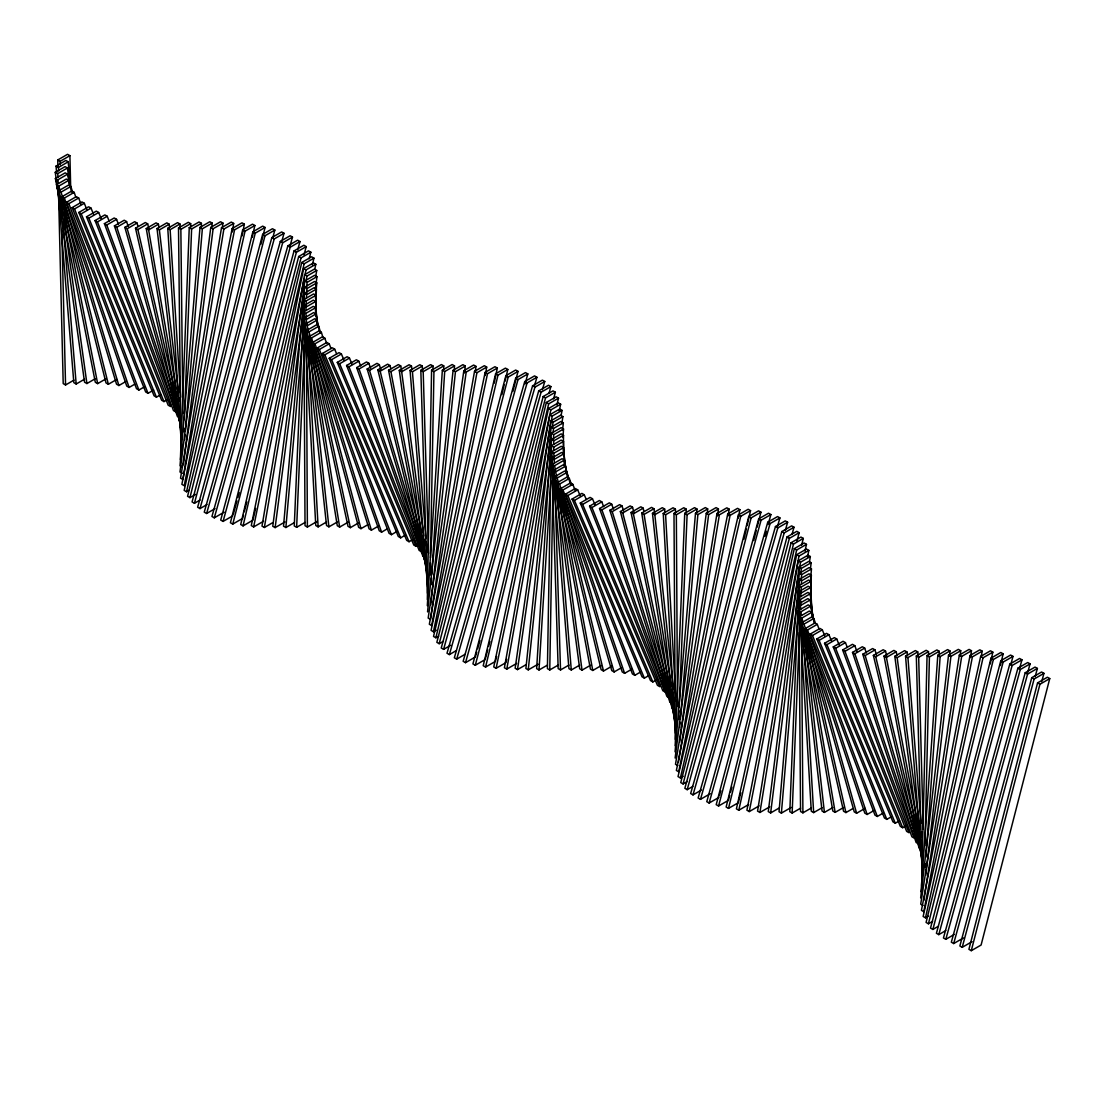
<?xml version="1.0" encoding="UTF-8"?>
<svg xmlns="http://www.w3.org/2000/svg" width="1105" height="1105" viewBox="0 0 1105 1105"><rect width="100%" height="100%" fill="white"/><g stroke="black" fill="none" stroke-linecap="round" stroke-linejoin="round"><path stroke-width="1.5" d="M563.219 454.169L563.536 435.232L561.188 433.864L551.367 439.541L547.403 668.622L549.765 669.975L558.177 665.113M549.765 669.975L553.066 478.783M553.66 444.334L553.716 440.895L563.536 435.232M427.331 599.463L431.585 370.216L441.406 364.54L443.768 365.907L443.699 369.346M430.177 574.973L430.398 562.901M430.494 557.735L433.947 371.57L443.768 365.907M921.639 885.519L927.054 655.596L936.874 649.933L939.236 651.287L939.112 656.439M924.968 845.698L929.416 656.964L939.236 651.287M180.391 459.556L189.245 227.644L199.066 221.967L201.428 223.334L201.234 228.486M183.858 431.71L183.996 428.27M184.328 419.693L191.607 228.997L201.428 223.334M675.183 745.626L684.741 513.314L694.562 507.637L696.924 509.004L696.785 512.444M678.677 719.452L679.036 710.846M679.174 707.407L687.103 514.668L696.924 509.004M810.518 595.802L811.346 575.166L808.984 573.813L799.164 579.476L789.799 811.692L792.147 813.045L800.573 808.183M792.147 813.045L799.44 632.433M801.387 584.283L801.526 580.843L811.346 575.166M315.45 311.472L316.417 289.082L314.055 287.728L304.234 293.391L294.275 525.939L296.637 527.306L305.049 522.444M296.637 527.306L304.455 344.705M306.444 298.198L306.596 294.759L316.417 289.082M562.998 437.608L563.522 429.016L561.174 427.649L551.354 433.326L536.643 668.608L539.005 669.975L547.417 665.113M539.005 669.975L550.815 481.062M551.45 470.744L551.989 462.166M553.384 439.831L553.702 434.679L563.522 429.016M427.304 605.678L442.345 370.203L452.166 364.526L454.514 365.893L454.196 371.045M431.088 584.697L431.53 577.818M431.751 574.379L444.693 371.556L454.514 365.893M921.045 891.721L937.8 655.251L947.62 649.574L949.969 650.942L949.609 656.08M925.217 867.384L925.465 863.958M925.949 857.093L940.148 656.605L949.969 650.942M211.898 226.539L212.174 223.1L209.826 221.746L200.005 227.409L180.005 465.757L182.353 467.125M184.659 439.693L185.088 434.541M185.378 431.116L202.353 228.776L212.174 223.1M810.587 579.255L811.457 568.951L809.109 567.597L799.288 573.26L779.039 811.747L781.387 813.114L791.208 807.437M781.387 813.114L798.432 612.377M801.208 579.78L801.636 574.628L811.457 568.951M675.072 751.842L695.501 513.245L705.322 507.568L707.683 508.935L707.241 514.087M679.63 727.449L680.072 722.297M680.362 718.872L697.863 514.599L707.683 508.935M315.436 298.35L316.804 282.88L314.442 281.513L304.621 287.19L283.529 526.16L285.877 527.527L294.303 522.665M285.877 527.527L303.336 329.801M306.527 293.709L306.983 288.543L316.804 282.88M562.625 429.652L563.343 422.801L560.995 421.447L551.174 427.11L525.897 668.511L528.245 669.865L538.066 664.202M528.245 669.865L549.765 464.432M550.124 461.006L550.829 454.155M553.163 431.903L553.522 428.478L563.343 422.801M427.552 611.88L453.091 370.341L462.912 364.664L465.274 366.031L464.556 372.882M430.812 604.684L455.453 371.694L465.274 366.031M920.658 897.937L948.546 655.03L958.367 649.367L960.728 650.721L960.135 655.859M925.769 875.34L950.908 656.398L960.728 650.721M222.285 228.224L222.934 223.1L220.586 221.732L210.765 227.409L179.991 471.973L182.339 473.327M183.416 464.777L213.113 228.763L222.934 223.1M810.531 567.873L811.181 562.749L808.819 561.381L798.998 567.058L768.279 811.595L770.641 812.948L779.053 808.087M770.641 812.948L797.271 600.913M797.7 597.487L798.349 592.363M800.711 573.55L801.36 568.412L811.181 562.749M675.127 758.044L706.261 513.273L716.081 507.609L718.443 508.963L717.573 515.814M679.658 742.298L708.623 514.64L718.443 508.963M315.422 288.585L316.969 276.664L314.621 275.297L304.8 280.974L272.769 526.27L275.131 527.624L284.952 521.961M275.131 527.624L302.259 319.815M302.922 314.704L303.378 311.292M306.486 287.438L307.149 282.341L316.969 276.664M561.893 423.422L562.873 416.599L560.525 415.245L550.704 420.908L515.151 668.235L517.499 669.602L525.925 664.74M517.499 669.602L549.627 446.144M550.359 441.033L550.856 437.621M552.32 427.386L553.053 422.276L562.873 416.599M463.838 370.714L428.188 618.082L430.549 619.449L466.2 372.067L476.02 366.404L473.658 365.037L463.838 370.714L466.2 372.067M475.274 371.515L476.02 366.404M970.425 657.572L971.488 650.748L969.126 649.395L959.306 655.058L920.714 904.139L923.076 905.506M923.863 900.382L961.668 656.425L971.488 650.748M809.509 561.658L810.338 556.561L807.976 555.193L798.155 560.87L757.56 811.111L759.922 812.465L769.743 806.802M759.922 812.465L798.307 575.843M798.86 572.445L800.517 562.224L810.338 556.561M221.497 227.727L180.543 478.175L182.905 479.529L223.859 229.094L233.68 223.417L231.318 222.064L221.497 227.727L223.859 229.094M232.285 231.94L233.68 223.417M728.071 515.952L729.189 509.17L726.828 507.817L717.007 513.48L675.5 764.259L677.848 765.613M678.415 762.229L719.369 514.847L729.189 509.17M315.574 277.245L316.721 270.463L314.373 269.095L304.552 274.758L262.009 526.118L264.371 527.486L272.783 522.624M264.371 527.486L303.447 296.499M306.044 281.223L306.9 276.126L316.721 270.463M474.528 371.377L429.348 624.256L431.696 625.623L476.89 372.73L486.711 367.067L484.349 365.7L474.528 371.377L476.89 372.73M485.192 375.548L486.711 367.067M561.119 415.508L562.031 410.411L559.669 409.043L549.848 414.72L504.419 667.752L506.781 669.105L516.601 663.442M506.781 669.105L552.21 416.074L562.031 410.411M970.038 655.486L921.446 910.34L923.808 911.694L972.386 656.853L982.207 651.177L979.859 649.823L970.038 655.486L972.386 656.853M981.254 656.246L982.207 651.177M807.493 557.182L808.805 550.414L806.443 549.047L796.622 554.724L746.911 810.214L749.273 811.581L759.094 805.904M749.273 811.581L798.984 556.077L808.805 550.414M232.174 228.5L181.883 484.335L184.231 485.703L234.536 229.868L244.357 224.191L241.995 222.837L232.174 228.5L234.536 229.868M242.036 235.973L244.357 224.191M727.725 514.005L676.384 770.447L678.732 771.801L730.087 515.358L739.908 509.695L737.546 508.328L727.725 514.005L730.087 515.358M738.223 518.121L739.908 509.695M314.773 269.344L315.809 264.275L313.447 262.907L303.626 268.584L251.291 525.593L253.653 526.947L263.473 521.284M253.653 526.947L304.262 278.391M304.952 275.007L305.988 269.938L315.809 264.275M494.142 383.242L497.319 368.062L494.971 366.708L485.15 372.371L431.088 630.389L433.436 631.742L436.24 630.126M433.436 631.742L487.498 373.739L497.319 368.062M559.213 411.005L560.649 404.25L558.287 402.883L548.467 408.56L493.755 666.95L496.104 668.304L505.924 662.641L506.643 659.257M496.104 668.304L550.829 409.914L560.649 404.25M990.232 663.898L992.829 652.157L990.481 650.79L980.66 656.467L923.145 916.473L925.493 917.827L928.311 916.211M925.493 917.827L983.008 657.82L992.829 652.157M804.979 551.063L806.47 544.351L804.122 542.983L794.302 548.66L736.413 808.874L738.775 810.241L748.596 804.564M738.775 810.241L796.65 550.014L806.47 544.351M252.216 237.285L254.854 225.517L252.493 224.163L242.672 229.826L184.176 490.399L186.538 491.766L189.342 490.137M186.538 491.766L245.034 231.194L254.854 225.517M747.063 525.731L750.544 510.648L748.182 509.281L738.361 514.958L678.028 776.58L680.39 777.934L683.194 776.318M680.39 777.934L740.723 516.311L750.544 510.648M743.969 539.157L746.289 529.088M312.384 264.868L313.944 258.156L311.596 256.788L301.776 262.465L240.71 524.516L243.059 525.883L252.879 520.206L255.628 508.452M243.059 525.883L304.124 263.819L313.944 258.156M505.026 381.184L507.803 369.484L505.441 368.117L495.62 373.794L433.533 636.439L435.881 637.792L438.685 636.176M435.881 637.792L497.982 375.148L507.803 369.484M501.863 394.568L504.239 384.54M556.892 404.872L558.508 398.159L556.147 396.805L546.326 402.469L483.216 665.707L485.565 667.075L495.385 661.398L496.601 656.37M485.565 667.075L548.688 403.836L558.508 398.159M801.636 545.11L803.294 538.411L800.932 537.058L791.111 542.721L726.137 807.037L728.499 808.39L738.32 802.727L740.778 792.686M728.499 808.39L793.473 544.088L803.294 538.411M1000.301 665.555L1003.174 653.856L1000.812 652.489L990.992 658.166L926.087 922.44L928.435 923.794L932.648 921.363M928.435 923.794L993.354 659.519L1003.174 653.856M260.918 244.219L265.062 227.478L262.7 226.124L252.879 231.788L187.574 496.297L189.936 497.651L195.544 494.405M189.936 497.651L255.241 233.155L265.062 227.478M309.151 258.86L310.85 252.216L308.502 250.849L298.682 256.526L230.406 522.734L232.768 524.088L242.589 518.425L243.445 515.096M232.768 524.088L301.03 257.879L310.85 252.216M244.288 511.767L246.857 501.781M757.118 527.168L760.944 512.209L758.583 510.841L748.762 516.518L680.749 782.589L683.097 783.942L687.31 781.511M683.097 783.942L751.124 517.872L760.944 512.209M753.721 540.483L756.262 530.497M1037.567 682.89L968.919 949.333L971.281 950.687L981.102 945.024L1049.75 678.581L1047.388 677.227L1037.567 682.89L1039.929 684.257L1049.75 678.581M971.281 950.687L1039.929 684.257M512.858 391.391L518.024 371.391L515.676 370.037L505.855 375.7L436.848 642.337L439.196 643.704L443.409 641.273M439.196 643.704L508.203 377.067L518.024 371.391M272.631 238.39L274.827 230.075L272.465 228.721L262.645 234.384L192.077 501.932L194.439 503.286L200.046 500.054M194.439 503.286L265.007 235.752L274.827 230.075M553.605 398.877L555.359 392.234L552.997 390.866L543.177 396.543L472.926 663.898L475.288 665.251L485.109 659.588L487.733 649.616M475.288 665.251L545.538 397.897L555.359 392.234M488.603 646.301L489.902 641.314M1010.785 664.713L1012.967 656.411L1010.605 655.044L1000.785 660.721L930.52 928.09L932.869 929.457L938.477 926.211M932.869 929.457L1003.147 662.075L1012.967 656.411M796.967 540.994L799.177 532.679L796.816 531.325L786.995 536.989L716.206 804.661L718.568 806.015L728.388 800.352L729.701 795.365M718.568 806.015L789.357 538.356L799.177 532.679M730.585 792.036L731.897 787.05M1041.711 681.688L1043.935 673.359L1041.587 671.992L1031.766 677.669L959.872 945.977L962.22 947.33L972.041 941.667M962.22 947.33L1034.114 679.023L1043.935 673.359M303.972 254.91L306.237 246.608L303.875 245.241L294.054 250.918L220.71 520.068L223.072 521.422L232.879 515.759M223.072 521.422L296.416 252.272L306.237 246.608M233.335 514.087L236.967 500.8M237.865 497.485L239.219 492.499M1019.68 668.124L1021.945 659.823L1019.584 658.456L1009.763 664.133L936.418 933.283L938.78 934.637L945.783 930.59M938.78 934.637L1012.125 665.486L1021.945 659.823M768.141 524.557L770.876 514.571L768.514 513.217L758.693 518.88L684.851 788.321L687.2 789.688L692.821 786.442M687.2 789.688L761.055 520.248L770.876 514.571M764.95 536.201L766.317 531.215M1035.109 676.743L1037.388 668.428L1035.04 667.075L1025.219 672.738L951.336 942.192L953.698 943.56L963.519 937.883M953.698 943.56L1027.567 674.105L1037.388 668.428M281.734 241.608L284.026 233.293L281.664 231.926L271.844 237.603L197.643 507.236L200.005 508.604L207.022 504.557M200.005 508.604L274.206 238.956L284.026 233.293M525.096 383.863L527.831 373.932L525.483 372.578L515.662 378.241L441.24 648L443.602 649.367L450.619 645.32M443.602 649.367L518.01 379.609L527.831 373.932M1027.788 672.158L1030.081 663.884L1027.719 662.517L1017.898 668.194L943.449 937.965L945.811 939.333L954.223 934.471M945.811 939.333L1020.26 669.547L1030.081 663.884M792.161 533.867L794.012 527.237L791.65 525.87L781.829 531.546L706.772 801.678L709.134 803.031L718.954 797.368M709.134 803.031L784.191 532.9L794.012 527.237M719.41 795.711L720.792 790.738M549.019 393.228L550.884 386.584L548.522 385.231L538.701 390.894L463.161 661.301L465.523 662.668L475.343 656.992L476.725 652.019M465.523 662.668L541.063 392.261L550.884 386.584M477.65 648.704L479.971 640.403M290.159 245.421L292.493 237.105L290.145 235.752L280.325 241.415L204.259 512.14L206.621 513.494L215.033 508.632M206.621 513.494L282.673 242.782L292.493 237.105M297.687 249.854L300.007 241.553L297.659 240.186L287.839 245.863L211.953 516.477L214.301 517.831L224.122 512.168M214.301 517.831L290.187 247.216L300.007 241.553M777.561 526.201L779.909 517.927L777.561 516.56L767.74 522.237L690.653 793.542L693.001 794.896L701.426 790.047M693.001 794.896L770.088 523.59L779.909 517.927M785.282 530.51L787.63 522.237L785.282 520.883L775.461 526.546L698.125 798.003L700.473 799.357L710.294 793.694M700.473 799.357L777.81 527.914L787.63 522.237M534.544 385.535L536.906 377.261L534.558 375.893L524.737 381.57L447 653.248L449.362 654.602L456.379 650.555M449.362 654.602L527.085 382.924L536.906 377.261M542.375 389.789L544.751 381.487L542.403 380.134L532.582 385.797L454.335 657.779L456.697 659.133L465.108 654.271M456.697 659.133L534.931 387.164L544.751 381.487M57.902 166.855L57.736 159.976L67.557 154.313L69.905 155.667L70.706 188.361M57.736 159.976L60.084 161.344L69.905 155.667M56.617 172.988L56.051 166.109L65.872 160.446L68.22 161.8L70.347 187.588M56.051 166.109L58.399 167.477L68.22 161.8M95.32 378.697L86.908 383.546L84.546 382.192L55.25 172.311L65.071 166.634L67.433 168.001L70.043 186.773M55.25 172.311L57.612 173.665L67.433 168.001M106.08 378.766L97.654 383.628L95.306 382.261L55.388 178.513L65.209 172.85L67.557 174.203L69.864 185.999M55.388 178.513L57.736 179.88L67.557 174.203M116.771 379.416L108.359 384.278L105.997 382.91L56.507 184.687L66.328 179.024L68.69 180.377L71.59 192.035M56.507 184.687L58.869 186.054L68.69 180.377M125.901 381.487L118.884 385.535L116.522 384.181L58.689 190.764L68.51 185.101L70.872 186.455L72.847 193.071M58.689 190.764L61.051 192.132L70.872 186.455M134.727 384.209L129.119 387.454L126.757 386.087L62.004 196.676L71.825 190.999L74.187 192.367L75.858 197.27M62.004 196.676L64.366 198.03L74.187 192.367M144.493 386.805L138.885 390.051L136.523 388.684L66.493 202.312L76.314 196.649L78.676 198.002L81.093 204.425M66.493 202.312L68.855 203.679L78.676 198.002M153.636 390.065L148.029 393.311L145.667 391.944L72.143 207.602L81.963 201.925L84.325 203.292L86.881 209.701M72.143 207.602L74.505 208.956L84.325 203.292M160.653 394.747L156.44 397.165L154.078 395.811L78.842 212.45L88.662 206.787L91.024 208.141L93.635 214.522M78.842 212.45L81.204 213.818L91.024 208.141M166.8 399.969L163.982 401.598L161.634 400.231L86.494 216.815L96.315 211.138L98.677 212.505L101.287 218.887M86.494 216.815L88.856 218.168L98.677 212.505M95.044 220.572L97.406 221.939L170.515 406.53L168.153 405.162L95.044 220.572L104.865 214.909L107.226 216.262L109.133 221.083M97.406 221.939L107.226 216.262M104.395 223.638L106.757 225.006L175.819 411.93L173.457 410.563L104.395 223.638L114.216 217.975L116.578 219.329L118.359 224.163M106.757 225.006L116.578 219.329M179.701 417.704L177.353 416.35L114.409 225.89L124.23 220.213L126.592 221.58L128.208 226.456M114.409 225.89L116.771 227.243L126.592 221.58M179.894 422.372L124.865 227.354L134.686 221.691L137.034 223.044L137.973 226.359M124.865 227.354L127.213 228.721L137.034 223.044M180.585 425.19L135.514 228.196L145.335 222.519L147.697 223.887L148.844 228.887M135.514 228.196L137.876 229.55L147.697 223.887M180.778 427.966L146.261 228.542L156.081 222.865L158.429 224.232L159.023 227.602M146.261 228.542L148.609 229.895L158.429 224.232M181.731 439.224L157.021 228.528L166.841 222.865L169.189 224.218L169.59 227.644M157.021 228.528L159.369 229.895L169.189 224.218M181.538 447.152L167.767 228.307L177.587 222.63L179.949 223.997L180.156 227.423M167.767 228.307L170.129 229.66L179.949 223.997M180.971 453.354L178.513 227.975L188.333 222.298L190.682 223.666L190.723 227.105M178.513 227.975L180.861 229.329L190.682 223.666M58.482 190.944L63.206 383.628L65.554 384.982L73.98 380.12M57.736 186.731L73.828 382.648L76.176 384.015L84.602 379.153M317.204 521.38L307.383 527.057L305.021 525.69L303.806 299.593L313.627 293.93L315.989 295.284L316.099 316.002M303.806 299.593L306.168 300.961L315.989 295.284M326.555 522.016L318.13 526.878L315.781 525.51L303.502 305.809L313.323 300.132L315.685 301.499L316.928 323.806M303.502 305.809L305.864 307.162L315.685 301.499M337.315 522.002L328.889 526.85L326.541 525.497L303.461 312.011L313.281 306.347L315.643 307.701L317.301 323.074M303.461 312.011L305.823 313.378L315.643 307.701M348.061 522.223L339.649 527.085L337.287 525.731L303.875 318.226L313.696 312.549L316.044 313.917L317.964 325.823M303.875 318.226L306.223 319.58L316.044 313.917M358.766 522.803L350.354 527.665L347.992 526.312L304.87 324.4L314.69 318.737L317.052 320.091L319.207 330.188M304.87 324.4L307.231 325.768L317.052 320.091M367.979 524.626L360.962 528.673L358.614 527.306L306.61 330.533L316.431 324.87L318.793 326.224L320.547 332.895M306.61 330.533L308.972 331.901L318.793 326.224M378.435 526.104L371.418 530.151L369.056 528.784L309.165 336.569L318.986 330.892L321.348 332.26L322.881 337.191M309.165 336.569L311.527 337.923L321.348 332.26M387.22 528.894L381.598 532.14L379.25 530.773L312.618 342.453L322.439 336.776L324.787 338.144L326.514 343.006M312.618 342.453L314.966 343.807L324.787 338.144M397.026 531.436L391.419 534.682L389.057 533.314L317.011 348.116L326.831 342.44L329.193 343.807L331.058 348.6M317.011 348.116L319.373 349.47L329.193 343.807M404.872 535.414L400.659 537.845L398.311 536.477L322.494 353.448L332.315 347.785L334.663 349.139L336.652 353.918M322.494 353.448L324.842 354.816L334.663 349.139M411.861 540.096L409.057 541.726L406.695 540.359L329.207 358.296L339.028 352.633L341.39 353.987L344.083 360.327M329.207 358.296L331.569 359.664L341.39 353.987M418.947 544.765L416.129 546.381L413.781 545.027L337.287 362.385L347.108 356.722L349.47 358.075L352.122 364.429M337.287 362.385L339.649 363.752L349.47 358.075M346.597 365.479L348.959 366.832L421.488 551.754L419.14 550.401L346.597 365.479L356.418 359.802L358.78 361.169L360.658 365.948M348.959 366.832L358.78 361.169M425.204 557.583L422.856 556.216L356.68 367.62L366.501 361.957L368.863 363.31L370.576 368.2M356.68 367.62L359.042 368.987L368.863 363.31M425.259 562.265L367.164 369.015L376.985 363.338L379.346 364.705L380.824 369.664M367.164 369.015L369.526 370.382L379.346 364.705M426.682 568.426L377.827 369.83L387.648 364.167L389.996 365.534L390.825 368.863M377.827 369.83L380.175 371.197L389.996 365.534M427.083 572.929L388.559 370.258L398.38 364.581L400.728 365.948L401.695 371.004M388.559 370.258L390.908 371.612L400.728 365.948M427.663 580.829L399.306 370.396L409.126 364.733L411.488 366.087L411.944 369.512M399.306 370.396L401.668 371.763L411.488 366.087M427.649 587.045L410.066 370.396L419.886 364.719L422.248 366.087L422.663 371.239M410.066 370.396L412.427 371.75L422.248 366.087M427.497 593.261L420.825 370.299L430.646 364.636L433.008 365.99L433.105 369.429M420.825 370.299L423.187 371.667L433.008 365.99M568.937 665.1L560.525 669.962L558.163 668.594L551.34 445.743L561.16 440.08L563.509 441.434L563.937 455.149M551.34 445.743L553.688 447.111L563.509 441.434M579.697 665.127L571.285 669.989L568.923 668.635L551.381 451.959L561.202 446.282L563.564 447.649L564.959 464.846M551.381 451.959L553.743 453.312L563.564 447.649M590.457 665.279L582.031 670.141L579.683 668.774L551.644 458.161L561.464 452.498L563.826 453.851L566.534 474.238M551.644 458.161L554.006 459.528L563.826 453.851M601.189 665.611L592.777 670.473L590.415 669.105L552.21 464.362L562.031 458.699L564.393 460.067L567.86 478.672M552.21 464.362L554.572 465.73L564.393 460.067M611.908 666.177L603.496 671.039L601.134 669.685L553.204 470.55L563.025 464.887L565.387 466.241L568.205 477.954M553.204 470.55L555.566 471.918L565.387 466.241M621.148 667.903L614.131 671.951L611.769 670.597L554.779 476.697L564.6 471.02L566.962 472.388L570.332 483.893M554.779 476.697L557.141 478.051L566.962 472.388M631.632 669.285L624.615 673.332L622.253 671.964L557.169 482.747L566.989 477.084L569.337 478.437L571.589 484.971M557.169 482.747L559.517 484.114L569.337 478.437M640.403 672.089L634.795 675.335L632.433 673.967L560.636 488.631L570.456 482.954L572.804 484.322L575.277 490.703M560.636 488.631L562.984 489.985L572.804 484.322M648.58 675.707L644.367 678.139L642.019 676.785L565.498 494.156L575.318 488.493L577.68 489.846L580.346 496.2M565.498 494.156L567.86 495.523L577.68 489.846M655.679 680.321L652.862 681.937L650.514 680.57L572.072 499.059L581.893 493.396L584.241 494.75L586.299 499.488M572.072 499.059L574.42 500.427L584.241 494.75M580.277 503.051L582.639 504.419L659.796 686.675L657.434 685.321L580.277 503.051L590.098 497.388L592.46 498.742L595.139 505.082M582.639 504.419L592.46 498.742M589.587 506.159L591.949 507.527L665.169 692.048L662.807 690.694L589.587 506.159L599.407 500.496L601.769 501.85L603.675 506.67M591.949 507.527L601.769 501.85M599.532 508.521L601.894 509.875L669.243 697.794L666.895 696.426L599.532 508.521L609.352 502.844L611.714 504.212L613.455 509.074M601.894 509.875L611.714 504.212M669.934 702.379L609.85 510.275L619.67 504.612L622.032 505.966L623.565 510.897M609.85 510.275L612.211 511.643L622.032 505.966M672.158 708.457L620.375 511.56L630.195 505.897L632.557 507.25L633.869 512.264M620.375 511.56L622.737 512.927L632.557 507.25M673.719 714.604L631.024 512.471L640.845 506.794L643.193 508.162L643.911 511.518M631.024 512.471L633.372 513.825L643.193 508.162M674.727 720.792L641.729 513.038L651.549 507.375L653.911 508.728L654.713 513.839M641.729 513.038L644.091 514.405L653.911 508.728M675.252 726.993L652.475 513.342L662.296 507.678L664.658 509.032L665.017 512.458M652.475 513.342L654.837 514.709L664.658 509.032M675.404 733.209L663.235 513.438L673.056 507.761L675.404 509.129L675.597 512.568M663.235 513.438L665.583 514.792L675.404 509.129M675.348 739.411L673.995 513.397L683.802 507.734L686.164 509.087L686.191 512.54M673.995 513.397L676.343 514.764L686.164 509.087M798.915 597.75L798.818 585.678L808.639 580.015L811.001 581.368L811.181 605.512M798.818 585.678L801.18 587.045L811.001 581.368M799.509 610.747L798.404 591.893L808.225 586.216L810.587 587.584L812.299 616.714M798.404 591.893L800.766 593.247L810.587 587.584M799.412 610.029L798.059 598.095L807.879 592.432L810.241 593.786L813.114 619.339M798.059 598.095L800.421 599.463L810.241 593.786M843.585 807.506L835.159 812.368L832.811 811.001L797.99 604.311L807.81 598.634L810.158 600.001L813.294 618.634M797.99 604.311L800.338 605.664L810.158 600.001M852.922 808.542L845.919 812.589L843.557 811.236L798.39 610.513L808.211 604.849L810.559 606.203L814.33 622.93M798.39 610.513L800.738 611.88L810.559 606.203M865.022 808.39L856.61 813.239L854.248 811.885L799.509 616.687L809.33 611.024L811.692 612.377L814.468 622.308M799.509 616.687L801.871 618.054L811.692 612.377M874.166 810.435L867.149 814.482L864.787 813.114L801.65 622.778L811.471 617.101L813.819 618.469L815.449 623.344M801.65 622.778L803.998 624.132L813.819 618.469M882.936 813.239L877.329 816.471L874.967 815.117L805.103 628.648L814.924 622.985L817.286 624.339L819.095 629.159M805.103 628.648L807.465 630.016L817.286 624.339M891.031 816.954L886.818 819.385L884.456 818.018L810.145 634.132L819.965 628.455L822.313 629.822L824.896 636.218M810.145 634.132L812.493 635.486L822.313 629.822M899.498 820.766L895.299 823.197L892.937 821.83L816.747 639.022L826.568 633.358L828.916 634.712L831.568 641.08M816.747 639.022L819.095 640.389L828.916 634.712M905.492 826.084L902.688 827.7L900.326 826.347L824.551 643.29L834.372 637.626L836.734 638.98L839.358 645.348M824.551 643.29L826.913 644.657L836.734 638.98M833.253 646.936L835.615 648.304L909.001 832.728L906.639 831.361L833.253 646.936L843.074 641.273L845.436 642.627L847.342 647.447M835.615 648.304L845.436 642.627M842.632 649.975L844.98 651.342L914.263 838.143L911.915 836.775L842.632 649.975L852.452 644.312L854.8 645.665L857.19 652.116M844.98 651.342L854.8 645.665M852.521 652.406L854.869 653.773L918.476 843.847L916.128 842.493L852.521 652.406L862.342 646.743L864.69 648.096L866.334 652.972M854.869 653.773L864.69 648.096M921.598 849.786L919.236 848.433L862.812 654.215L872.632 648.538L874.994 649.906L876.417 654.837M862.812 654.215L865.174 655.569L874.994 649.906M921.294 854.524L873.364 655.403L883.185 649.726L885.547 651.094L886.749 656.108M873.364 655.403L875.726 656.757L885.547 651.094M922.123 859.013L884.055 656.066L893.876 650.389L896.238 651.757L896.873 655.127M884.055 656.066L886.417 657.42L896.238 651.757M922.178 861.803L894.815 656.301L904.636 650.624L906.984 651.991L907.44 655.389M894.815 656.301L897.163 657.655L906.984 651.991M922.192 866.279L905.561 656.218L915.382 650.555L917.744 651.909L918.02 655.334M905.561 656.218L907.923 657.586L917.744 651.909M922.123 874.166L916.321 655.956L926.142 650.293L928.49 651.646L928.587 655.085M916.321 655.956L918.669 657.323L928.49 651.646M798.943 601.203L800.545 811.484L802.907 812.852L811.319 807.99M799.716 614.173L811.291 811.25L813.653 812.603L822.065 807.741M799.979 615.14L822.051 811.042L824.413 812.41L832.825 807.548M532.582 385.797L534.931 387.164M524.737 381.57L527.085 382.924M775.461 526.546L777.81 527.914M767.74 522.237L770.088 523.59M280.325 241.415L282.673 242.782M287.839 245.863L290.187 247.216M538.701 390.894L541.063 392.261M781.829 531.546L784.191 532.9M271.844 237.603L274.206 238.956M515.662 378.241L518.01 379.609M1017.898 668.194L1020.26 669.547M758.693 518.88L761.055 520.248M1025.219 672.738L1027.567 674.105M294.054 250.918L296.416 252.272M1009.763 664.133L1012.125 665.486M1031.766 677.669L1034.114 679.023M786.995 536.989L789.357 538.356M262.645 234.384L265.007 235.752M543.177 396.543L545.538 397.897M1000.785 660.721L1003.147 662.075M505.855 375.7L508.203 377.067M298.682 256.526L301.03 257.879M748.762 516.518L751.124 517.872M252.879 231.788L255.241 233.155M791.111 542.721L793.473 544.088M990.992 658.166L993.354 659.519M546.326 402.469L548.688 403.836M495.62 373.794L497.982 375.148M301.776 262.465L304.124 263.819M738.361 514.958L740.723 516.311M242.672 229.826L245.034 231.194M794.302 548.66L796.65 550.014M980.66 656.467L983.008 657.82M548.467 408.56L550.829 409.914M485.15 372.371L487.498 373.739M303.626 268.584L305.988 269.938M796.622 554.724L798.984 556.077M549.848 414.72L552.21 416.074M304.552 274.758L306.9 276.126M717.007 513.48L719.369 514.847M798.155 560.87L800.517 562.224M959.306 655.058L961.668 656.425M550.704 420.908L553.053 422.276M304.8 280.974L307.149 282.341M210.765 227.409L213.113 228.763M706.261 513.273L708.623 514.64M798.998 567.058L801.36 568.412M948.546 655.03L950.908 656.398M453.091 370.341L455.453 371.694M551.174 427.11L553.522 428.478M304.621 287.19L306.983 288.543M695.501 513.245L697.863 514.599M799.288 573.26L801.636 574.628M200.005 227.409L202.353 228.776M937.8 655.251L940.148 656.605M442.345 370.203L444.693 371.556M551.354 433.326L553.702 434.679M304.234 293.391L306.596 294.759M684.741 513.314L687.103 514.668M799.164 579.476L801.526 580.843M189.245 227.644L191.607 228.997M927.054 655.596L929.416 656.964M431.585 370.216L433.947 371.57M551.367 439.541L553.716 440.895M574.42 500.427L652.862 681.937M331.569 359.664L409.057 541.726M567.86 495.523L644.367 678.139M339.649 363.752L416.129 546.381M819.095 640.389L895.299 823.197M826.913 644.657L902.688 827.7M324.842 354.816L400.659 537.845M88.856 218.168L163.982 401.598M81.204 213.818L156.44 397.165M812.493 635.486L886.818 819.385M74.505 208.956L148.029 393.311M319.373 349.47L391.419 534.682M562.984 489.985L634.795 675.335M68.855 203.679L138.885 390.051M807.465 630.016L877.329 816.471M314.966 343.807L381.598 532.14M359.042 368.987L422.925 551.077M559.517 484.114L624.615 673.332M64.366 198.03L129.119 387.454M803.998 624.132L867.149 814.482M116.771 227.243L178.623 414.458M612.211 511.643L669.216 693.899M311.527 337.923L371.418 530.151M369.526 370.382L421.654 543.812M61.051 192.132L118.884 385.535M557.141 478.051L558.591 482.982M560.511 489.556L614.131 671.951M865.174 655.569L917.772 836.623M127.213 228.721L176.192 402.248M801.871 618.054L803.252 623.013M806.968 636.245L856.61 813.239M622.737 512.927L670.127 693.139M308.972 331.901L360.962 528.673M58.869 186.054L60.112 191.054M62.198 199.37L108.359 384.278M380.175 371.197L420.425 534.737M875.726 656.757L916.404 825.767M555.566 471.918L556.768 476.932M561.602 497.015L603.496 671.039M137.876 229.55L176.068 396.502M800.738 611.88L801.498 615.223M807.893 643.663L845.919 812.589M307.231 325.768L308.309 330.809M310.823 342.591L350.354 527.665M633.372 513.825L670.031 687.324M670.749 690.694L671.453 694.064M57.736 179.88L58.399 183.237M64.339 213.555L97.654 383.628M390.908 371.612L421.419 532.071M422.055 535.442L422.704 538.826M886.417 657.42L917.827 824.855M554.572 465.73L555.525 470.813M560.249 496.186L592.777 670.473M148.609 229.895L176.109 388.767M176.69 392.151L177.283 395.535M800.338 605.664L800.904 609.062M807.755 649.726L835.159 812.368M306.223 319.58L307.052 324.69M310.602 346.804L311.154 350.202M311.707 353.6L339.649 527.085M644.091 514.405L671.398 686.385M671.937 689.796L672.489 693.208M57.612 173.665L58.082 177.076M64.035 219.743L86.908 383.546M401.668 371.763L423.795 535.994M424.251 539.42L424.942 544.558M897.163 657.655L920.009 829.206M554.006 459.528L554.448 462.926M559.199 498.59L582.031 670.141M159.369 229.895L178.471 392.62M179.065 397.772L179.466 401.198M800.421 599.463L801.001 604.573M805.6 645.458L824.413 812.41M305.823 313.378L306.375 318.502M310.436 356.072L328.889 526.85M654.837 514.709L673.415 689.037M674.326 697.587L674.685 701.012M58.399 167.477L58.689 170.916M62.916 222.464L76.176 384.015M553.743 453.312L554.158 458.478M556.948 492.871L571.285 669.989M412.427 371.75L425.95 538.536M426.24 541.975L427.069 552.293M907.923 657.586L921.031 823.239M921.708 831.775L922.109 836.899M170.129 229.66L180.668 397.22M800.766 593.247L800.959 596.672M803.487 639.519L803.888 646.37M804.081 649.809L813.653 812.603M665.583 514.792L675.68 696.785M305.864 307.162L306.044 310.602M308.254 350.078L318.13 526.878M564.089 460.288L564.241 465.44M553.688 447.111L553.798 450.536M554.848 484.819L560.525 669.962M423.187 371.667L428.616 553.453M918.669 657.323L923.241 829.137M60.084 161.344L60.167 164.783M61.77 230.158L65.554 384.982M180.861 229.329L182.878 413.422M801.18 587.045L801.222 592.211M801.498 628.413L802.907 812.852M676.343 514.764L677.489 706.275M306.168 300.961L306.196 306.14M306.389 342.384L307.383 527.057"/></g></svg>
